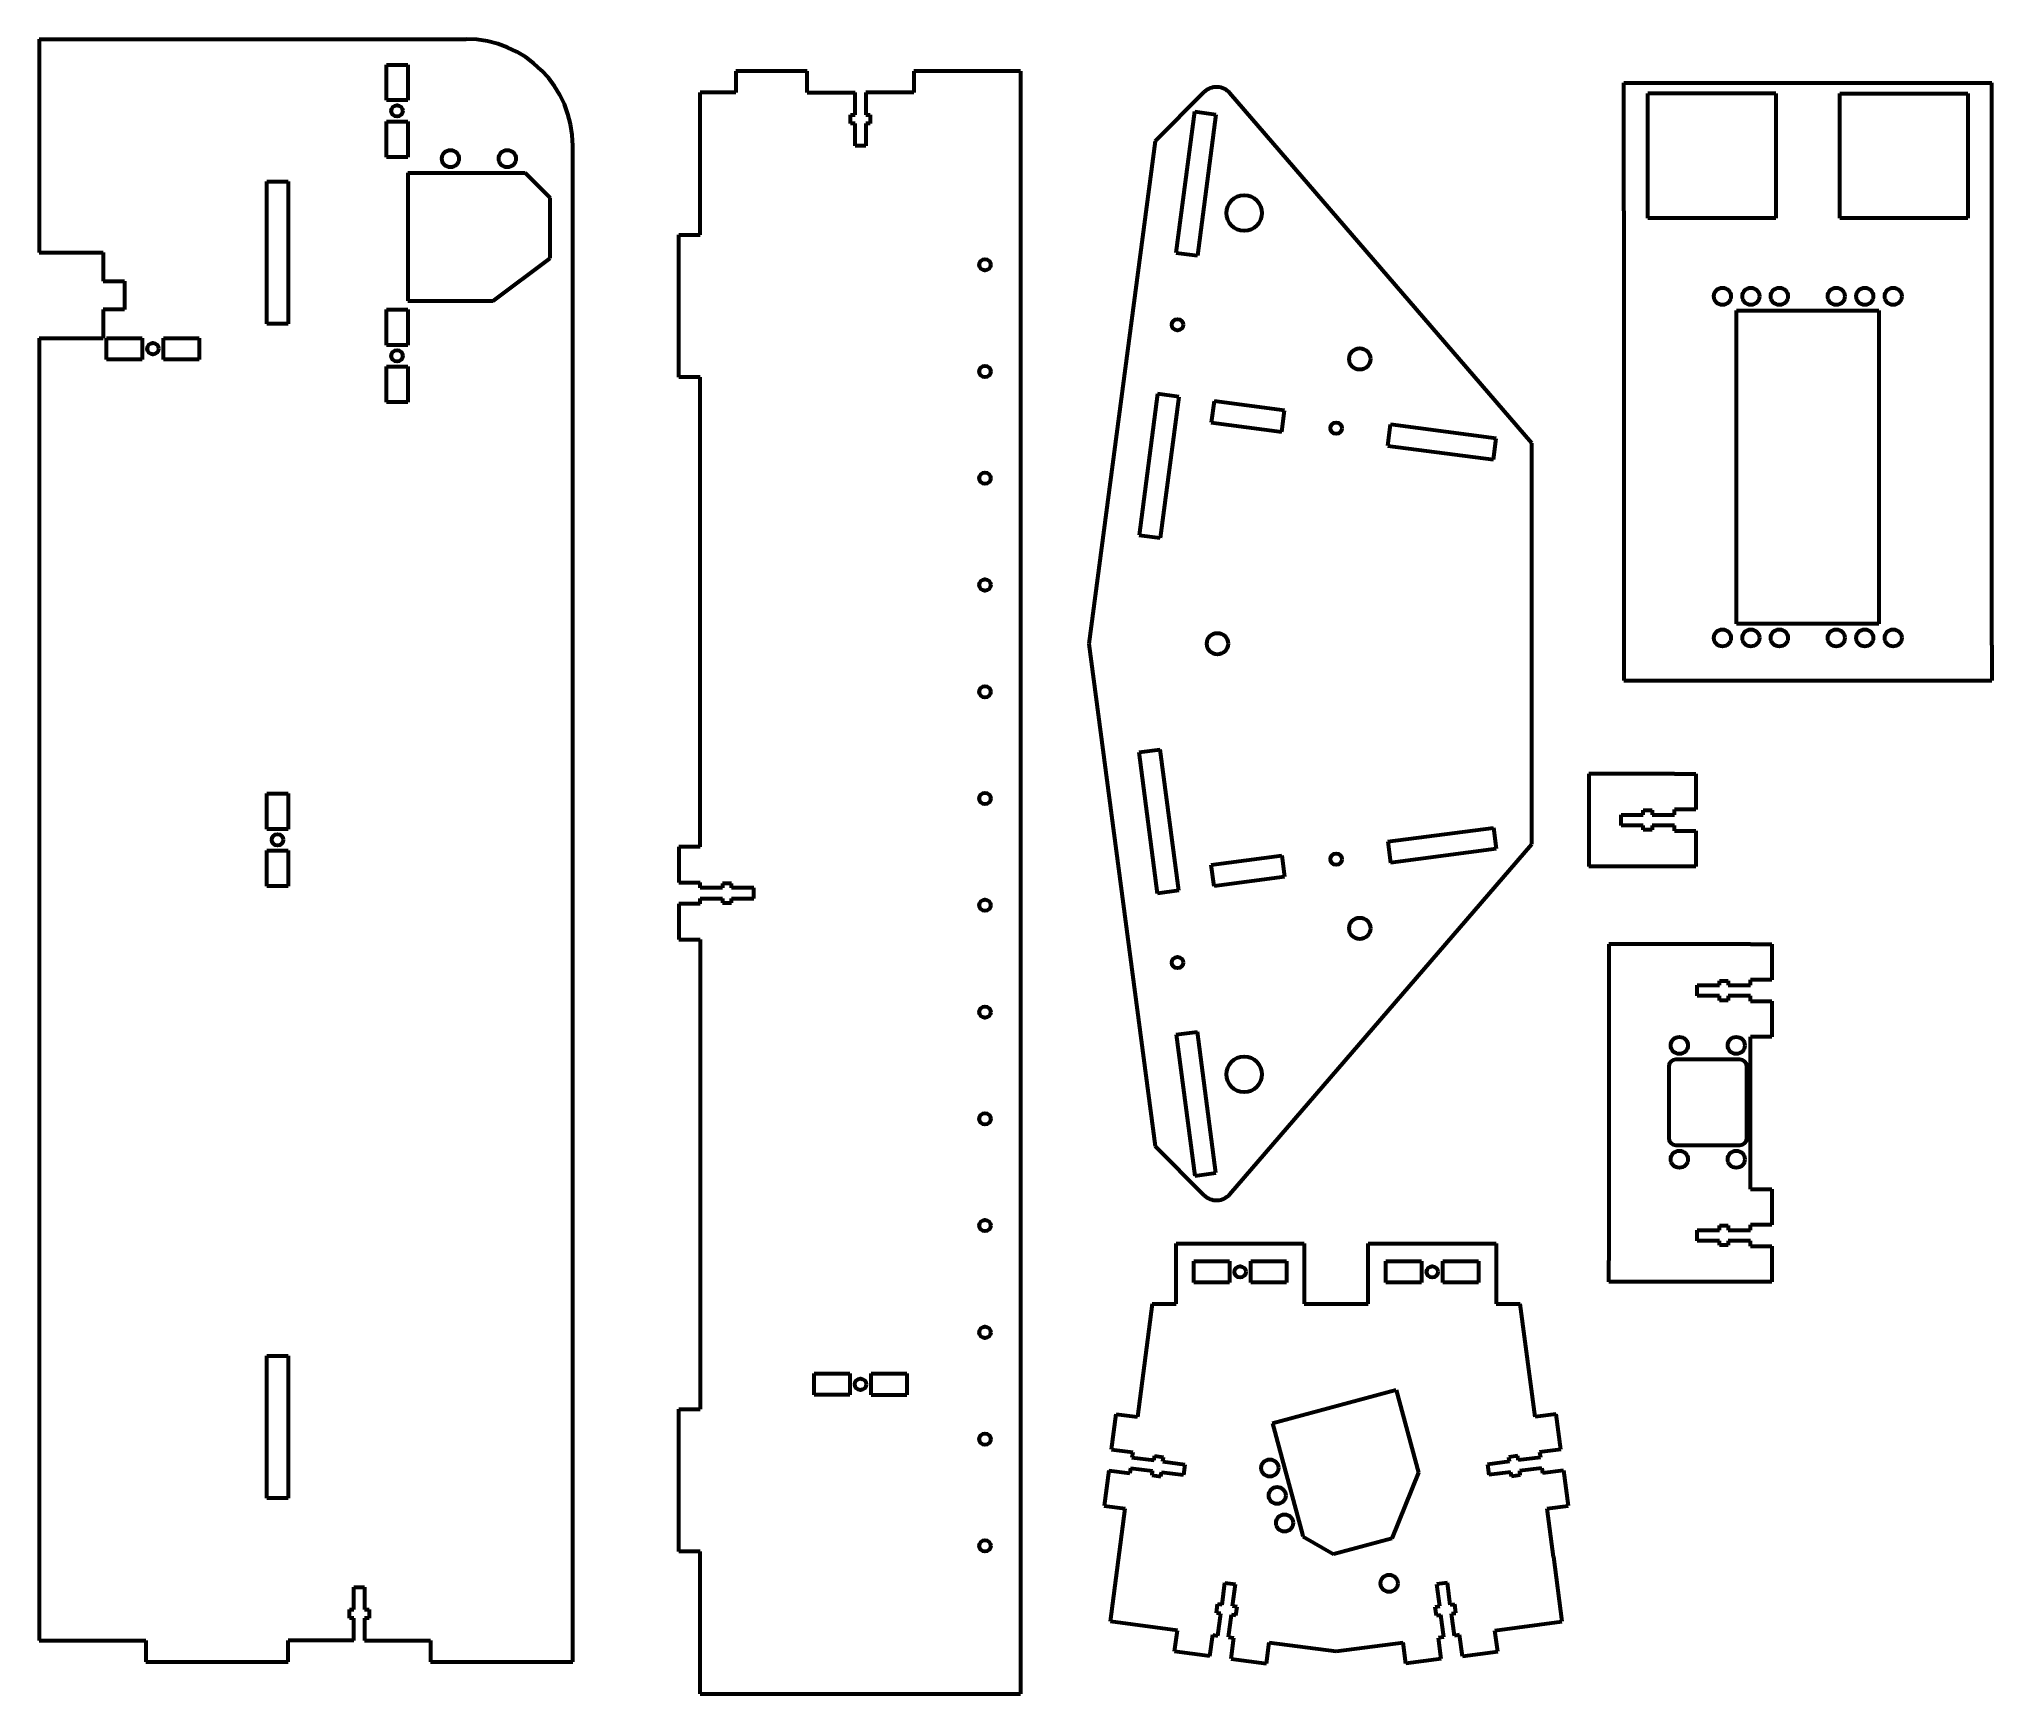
# Model space of a CAD drawing. Header units: millimetres. Extents: x -75 to 474, y -240 to 225.
import ezdxf

# ---------------------------------------------------------------- set-up
doc = ezdxf.new("R2010")
doc.units = ezdxf.units.MM
doc.linetypes.add('K5LT_BASIC', pattern=[0])
doc.linetypes.add('K5LT_DASHED', pattern=[6, 4, -2])

msp = doc.modelspace()

# ---------------------------------------------------------------- linework, layer by layer
at = {"color": 5, "linetype": 'K5LT_BASIC', "lineweight": 60, "true_color": 0x0000ff}
for p, q in [((-75, 225), (-75, 165)), ((-75, 225), (45, 225)), ((22.6, 207.8), (22.6, 217.8)), ((22.6, 217.8), (28.6, 217.8)), ((28.6, 217.8), (28.6, 207.8)), ((140.84, 216), (120.84, 216)), ((120.84, 216), (120.84, 210)), ((140.84, 210), (140.84, 216)), ((200.84, 216), (170.84, 216)), ((170.84, 216), (170.84, 210)), ((200.84, 216), (200.84, -240)), ((120.84, 210), (110.84, 210)), ((110.84, 170), (110.84, 210)), ((140.84, 210), (154.34, 210)), ((154.34, 203.75), (154.34, 210)), ((157.34, 210), (157.34, 203.75)), ((170.84, 210), (157.34, 210)), ((252.37, 210.06), (238.63, 196.31)), ((344.54, 111.45), (259.69, 209.79)), ((370.34, 176.72), (370.34, 212.72)), ((370.34, 212.72), (473.84, 212.72)), ((377.09, 174.72), (377.09, 209.72)), ((413.09, 209.72), (377.09, 209.72)), ((413.09, 209.72), (413.09, 174.72)), ((431.09, 174.72), (431.09, 209.72)), ((431.09, 209.72), (467.09, 209.72)), ((467.09, 209.72), (467.09, 174.72)), ((473.84, 176.72), (473.84, 212.72)), ((28.6, 207.8), (22.6, 207.8)), ((153.09, 203.75), (154.34, 203.75)), ((153.09, 201.25), (153.09, 203.75)), ((157.34, 203.75), (158.59, 203.75)), ((158.59, 203.75), (158.59, 201.25)), ((244.59, 164.96), (249.81, 204.61)), ((249.81, 204.61), (255.76, 203.83)), ((255.76, 203.83), (250.54, 164.17)), ((22.6, 191.8), (22.6, 201.8)), ((22.6, 201.8), (28.6, 201.8)), ((28.6, 201.8), (28.6, 191.8)), ((154.34, 201.25), (153.09, 201.25)), ((154.34, 195), (154.34, 201.25)), ((158.59, 201.25), (157.34, 201.25)), ((157.34, 201.25), (157.34, 195)), ((75, -225), (75, 195)), ((157.34, 195), (154.34, 195)), ((238.63, 196.31), (220.04, 55.11)), ((28.6, 191.8), (22.6, 191.8)), ((28.6, 187.4), (36.6, 187.4)), ((28.6, 187.4), (28.6, 151.4)), ((36.6, 187.4), (60.6, 187.4)), ((60.6, 187.4), (61.6, 187.4)), ((61.6, 187.4), (68.6, 180.4)), ((-11, 145), (-11, 185)), ((-11, 185), (-5, 185)), ((-5, 185), (-5, 145)), ((68.6, 171.4), (68.6, 180.4)), ((370.34, 176.72), (370.34, 54.72)), ((473.84, 54.72), (473.84, 176.72)), ((68.6, 163.4), (68.6, 171.4)), ((413.09, 174.72), (377.09, 174.72)), ((467.09, 174.72), (431.09, 174.72)), ((-75, 165), (-57, 165)), ((-57, 165), (-57, 157)), ((104.84, 130), (104.84, 170)), ((104.84, 170), (110.84, 170)), ((244.59, 164.96), (250.54, 164.17)), ((52.6, 151.4), (68.6, 163.4)), ((-57, 157), (-51, 157)), ((-51, 157), (-51, 149)), ((-51, 149), (-57, 149)), ((-57, 149), (-57, 141)), ((22.6, 139), (22.6, 149)), ((22.6, 149), (28.6, 149)), ((28.6, 151.4), (52.6, 151.4)), ((28.6, 149), (28.6, 139)), ((402.09, 148.72), (442.09, 148.72)), ((402.09, 60.72), (402.09, 148.72)), ((442.09, 148.72), (442.09, 60.72)), ((-5, 145), (-11, 145)), ((-75, 141), (-75, -225)), ((-75, 141), (-57, 141)), ((-56, 135), (-56, 141)), ((-56, 141), (-46, 141)), ((-46, 141), (-46, 135)), ((-40, 141), (-30, 141)), ((-40, 135), (-40, 141)), ((-30, 141), (-30, 135)), ((28.6, 139), (22.6, 139)), ((-46, 135), (-56, 135)), ((-30, 135), (-40, 135)), ((22.6, 123), (22.6, 133)), ((22.6, 133), (28.6, 133)), ((28.6, 133), (28.6, 123)), ((110.84, 130), (104.84, 130)), ((110.84, -2), (110.84, 130)), ((28.6, 123), (22.6, 123)), ((239.37, 125.3), (234.14, 85.64)), ((245.31, 124.51), (239.37, 125.3)), ((245.31, 124.51), (240.09, 84.86)), ((255.23, 123.21), (254.45, 117.26)), ((275.06, 120.6), (255.23, 123.21)), ((254.45, 117.26), (274.27, 114.65)), ((274.27, 114.65), (275.06, 120.6)), ((304.02, 110.73), (304.8, 116.68)), ((334.54, 112.77), (304.8, 116.68)), ((304.02, 110.73), (333.76, 106.82)), ((333.76, 106.82), (334.54, 112.77)), ((344.54, -1.22), (344.54, 111.45)), ((234.14, 85.64), (240.09, 84.86)), ((442.09, 60.72), (402.09, 60.72)), ((220.04, 55.11), (238.63, -86.09)), ((370.34, 54.72), (370.34, 44.72)), ((473.84, 54.72), (473.84, 44.72)), ((370.34, 44.72), (473.84, 44.72)), ((234.14, 24.59), (240.09, 25.37)), ((239.37, -15.07), (234.14, 24.59)), ((245.31, -14.29), (240.09, 25.37)), ((384.59, 18.54), (360.59, 18.54)), ((360.59, 18.54), (360.59, -7.46)), ((384.59, 18.54), (390.59, 18.54)), ((390.59, 18.54), (390.59, 8.54)), ((-11, 3), (-11, 13)), ((-11, 13), (-5, 13)), ((-5, 13), (-5, 3)), ((369.59, 4.04), (369.59, 7.04)), ((369.59, 7.04), (375.84, 7.04)), ((375.84, 8.29), (378.34, 8.29)), ((375.84, 7.04), (375.84, 8.29)), ((378.34, 8.29), (378.34, 7.04)), ((378.34, 7.04), (384.59, 7.04)), ((390.59, 8.54), (384.59, 8.54)), ((384.59, 7.04), (384.59, 8.54)), ((-5, 3), (-11, 3)), ((304.02, -0.51), (333.76, 3.41)), ((333.76, 3.41), (334.54, -2.54)), ((375.84, 4.04), (369.59, 4.04)), ((375.84, 2.79), (375.84, 4.04)), ((378.34, 2.79), (375.84, 2.79)), ((384.59, 4.04), (378.34, 4.04)), ((378.34, 4.04), (378.34, 2.79)), ((384.59, 2.54), (384.59, 4.04)), ((384.59, 2.54), (390.59, 2.54)), ((390.59, 2.54), (390.59, -7.46)), ((-11, -13), (-11, -3)), ((-11, -3), (-5, -3)), ((-5, -3), (-5, -13)), ((110.84, -2), (104.84, -2)), ((104.84, -2), (104.84, -12)), ((254.45, -7.03), (274.27, -4.42)), ((259.69, -99.56), (344.54, -1.22)), ((274.27, -4.42), (275.06, -10.37)), ((304.02, -0.51), (304.8, -6.46)), ((334.54, -2.54), (304.8, -6.46)), ((255.23, -12.98), (254.45, -7.03)), ((275.06, -10.37), (255.23, -12.98)), ((384.59, -7.46), (360.59, -7.46)), ((390.59, -7.46), (384.59, -7.46)), ((-5, -13), (-11, -13)), ((104.84, -12), (110.84, -12)), ((110.84, -13.5), (110.84, -12)), ((117.09, -13.5), (110.84, -13.5)), ((117.09, -12.25), (117.09, -13.5)), ((119.59, -12.25), (117.09, -12.25)), ((119.59, -13.5), (119.59, -12.25)), ((125.84, -13.5), (119.59, -13.5)), ((125.84, -16.5), (125.84, -13.5)), ((245.31, -14.29), (239.37, -15.07)), ((104.84, -18), (104.84, -28)), ((110.84, -18), (104.84, -18)), ((110.84, -18), (110.84, -16.5)), ((110.84, -16.5), (117.09, -16.5)), ((117.09, -16.5), (117.09, -17.75)), ((117.09, -17.75), (119.59, -17.75)), ((119.59, -17.75), (119.59, -16.5)), ((119.59, -16.5), (125.84, -16.5)), ((104.84, -28), (110.84, -28)), ((110.84, -28), (110.84, -160)), ((405.99, -29.37), (366.19, -29.37)), ((366.19, -29.37), (366.19, -118.17)), ((405.99, -29.37), (411.99, -29.37)), ((411.99, -29.37), (411.99, -39.37)), ((390.99, -43.87), (390.99, -40.87)), ((390.99, -40.87), (397.24, -40.87)), ((397.24, -43.87), (390.99, -43.87)), ((397.24, -39.62), (399.74, -39.62)), ((397.24, -40.87), (397.24, -39.62)), ((397.24, -45.12), (397.24, -43.87)), ((399.74, -39.62), (399.74, -40.87)), ((399.74, -40.87), (405.99, -40.87)), ((405.99, -43.87), (399.74, -43.87)), ((399.74, -43.87), (399.74, -45.12)), ((411.99, -39.37), (405.99, -39.37)), ((405.99, -40.87), (405.99, -39.37)), ((405.99, -45.37), (405.99, -43.87)), ((399.74, -45.12), (397.24, -45.12)), ((405.99, -45.37), (411.99, -45.37)), ((411.99, -45.37), (411.99, -55.37)), ((244.59, -54.73), (250.54, -53.95)), ((244.59, -54.73), (249.81, -94.39)), ((255.76, -93.6), (250.54, -53.95)), ((411.99, -55.37), (405.99, -55.37)), ((405.99, -92.17), (405.99, -55.37)), ((382.99, -63.77), (382.99, -83.77)), ((402.99, -61.77), (384.99, -61.77)), ((404.99, -83.77), (404.99, -63.77)), ((252.37, -99.83), (238.63, -86.09)), ((384.99, -85.77), (402.99, -85.77)), ((405.99, -98.17), (405.99, -92.17)), ((249.81, -94.39), (255.76, -93.6)), ((405.99, -98.17), (411.99, -98.17)), ((411.99, -98.17), (411.99, -108.17)), ((390.99, -112.67), (390.99, -109.67)), ((390.99, -109.67), (397.24, -109.67)), ((397.24, -108.42), (399.74, -108.42)), ((397.24, -109.67), (397.24, -108.42)), ((399.74, -108.42), (399.74, -109.67)), ((399.74, -109.67), (405.99, -109.67)), ((411.99, -108.17), (405.99, -108.17)), ((405.99, -109.67), (405.99, -108.17)), ((244.54, -130.42), (244.54, -113.42)), ((244.54, -113.42), (280.54, -113.42)), ((280.54, -113.42), (280.54, -130.42)), ((298.54, -130.42), (298.54, -113.42)), ((298.54, -113.42), (334.54, -113.42)), ((334.54, -113.42), (334.54, -130.42)), ((397.24, -112.67), (390.99, -112.67)), ((397.24, -113.92), (397.24, -112.67)), ((399.74, -113.92), (397.24, -113.92)), ((405.99, -112.67), (399.74, -112.67)), ((399.74, -112.67), (399.74, -113.92)), ((405.99, -114.17), (405.99, -112.67)), ((405.99, -114.17), (411.99, -114.17)), ((411.99, -114.17), (411.99, -124.17)), ((249.54, -118.42), (259.54, -118.42)), ((249.54, -124.42), (249.54, -118.42)), ((259.54, -118.42), (259.54, -124.42)), ((265.54, -118.42), (275.54, -118.42)), ((265.54, -124.42), (265.54, -118.42)), ((275.54, -118.42), (275.54, -124.42)), ((303.54, -118.42), (313.54, -118.42)), ((303.54, -124.42), (303.54, -118.42)), ((313.54, -118.42), (313.54, -124.42)), ((319.54, -118.42), (329.54, -118.42)), ((319.54, -124.42), (319.54, -118.42)), ((329.54, -118.42), (329.54, -124.42)), ((366.19, -124.17), (366.19, -118.17)), ((259.54, -124.42), (249.54, -124.42)), ((275.54, -124.42), (265.54, -124.42)), ((313.54, -124.42), (303.54, -124.42)), ((329.54, -124.42), (319.54, -124.42)), ((405.99, -124.17), (366.19, -124.17)), ((411.99, -124.17), (405.99, -124.17)), ((237.83, -130.42), (233.66, -162.14)), ((237.83, -130.42), (244.54, -130.42)), ((280.54, -130.42), (298.54, -130.42)), ((334.54, -130.42), (341.24, -130.42)), ((345.42, -162.14), (341.24, -130.42)), ((-11, -185), (-11, -145)), ((-11, -145), (-5, -145)), ((-5, -145), (-5, -185)), ((142.84, -156), (142.84, -150)), ((142.84, -150), (152.84, -150)), ((152.84, -150), (152.84, -156)), ((158.84, -156), (158.84, -150)), ((158.84, -150), (168.84, -150)), ((168.84, -150), (168.84, -156)), ((152.84, -156), (142.84, -156)), ((158.84, -156), (168.84, -156)), ((271.66, -163.88), (306.43, -154.56)), ((306.43, -154.56), (312.65, -177.74)), ((104.84, -200), (104.84, -160)), ((104.84, -160), (110.84, -160)), ((226.4, -171.27), (227.71, -161.36)), ((227.71, -161.36), (233.66, -162.14)), ((271.66, -163.88), (273.73, -171.61)), ((351.37, -161.36), (345.42, -162.14)), ((352.67, -171.27), (351.37, -161.36)), ((226.4, -171.27), (232.35, -172.06)), ((232.35, -172.06), (232.15, -173.54)), ((232.15, -173.54), (238.35, -174.36)), ((238.35, -174.36), (238.51, -173.12)), ((238.51, -173.12), (240.99, -173.45)), ((240.83, -174.69), (240.99, -173.45)), ((240.83, -174.69), (247.03, -175.5)), ((247.03, -175.5), (246.63, -178.48)), ((273.73, -171.61), (279.94, -194.79)), ((338.25, -174.69), (332.05, -175.5)), ((332.05, -175.5), (332.44, -178.48)), ((340.56, -173.12), (338.08, -173.45)), ((338.25, -174.69), (338.08, -173.45)), ((340.72, -174.36), (340.56, -173.12)), ((346.92, -173.54), (340.72, -174.36)), ((352.67, -171.27), (346.72, -172.06)), ((346.72, -172.06), (346.92, -173.54)), ((225.62, -177.22), (224.31, -187.14)), ((225.62, -177.22), (231.57, -178.01)), ((231.76, -176.52), (231.57, -178.01)), ((231.76, -176.52), (237.96, -177.33)), ((237.8, -178.57), (237.96, -177.33)), ((237.8, -178.57), (240.28, -178.9)), ((240.28, -178.9), (240.44, -177.66)), ((240.44, -177.66), (246.63, -178.48)), ((312.65, -177.74), (305.2, -196.3)), ((338.64, -177.66), (332.44, -178.48)), ((338.8, -178.9), (338.64, -177.66)), ((341.28, -178.57), (338.8, -178.9)), ((347.31, -176.52), (341.12, -177.33)), ((341.28, -178.57), (341.12, -177.33)), ((347.31, -176.52), (347.51, -178.01)), ((353.46, -177.22), (347.51, -178.01)), ((353.46, -177.22), (354.76, -187.14)), ((-5, -185), (-11, -185)), ((224.31, -187.14), (230.26, -187.92)), ((226.09, -219.65), (230.26, -187.92)), ((348.81, -187.92), (354.76, -187.14)), ((350.6, -201.48), (348.81, -187.92)), ((279.94, -194.79), (280.2, -195.75)), ((280.2, -195.75), (288.77, -200.7)), ((305.2, -196.3), (297.47, -198.37)), ((110.84, -200), (104.84, -200)), ((110.84, -240), (110.84, -200)), ((297.47, -198.37), (288.77, -200.7)), ((350.6, -201.48), (352.99, -219.65)), ((13.5, -210), (16.5, -210)), ((13.5, -216.25), (13.5, -210)), ((16.5, -210), (16.5, -216.25)), ((257.47, -214.95), (258.28, -208.76)), ((258.28, -208.76), (261.26, -209.15)), ((260.44, -215.34), (261.26, -209.15)), ((320.79, -208.76), (317.82, -209.15)), ((318.63, -215.34), (317.82, -209.15)), ((321.61, -214.95), (320.79, -208.76)), ((12.25, -218.75), (12.25, -216.25)), ((12.25, -216.25), (13.5, -216.25)), ((13.5, -218.75), (12.25, -218.75)), ((13.5, -225), (13.5, -218.75)), ((16.5, -216.25), (17.75, -216.25)), ((17.75, -218.75), (16.5, -218.75)), ((16.5, -218.75), (16.5, -225)), ((17.75, -216.25), (17.75, -218.75)), ((255.9, -217.27), (256.23, -214.79)), ((257.14, -217.43), (255.9, -217.27)), ((257.47, -214.95), (256.23, -214.79)), ((256.32, -223.63), (257.14, -217.43)), ((259.3, -224.02), (260.11, -217.82)), ((261.35, -217.99), (260.11, -217.82)), ((261.68, -215.51), (260.44, -215.34)), ((261.35, -217.99), (261.68, -215.51)), ((317.4, -215.51), (318.63, -215.34)), ((317.72, -217.99), (317.4, -215.51)), ((317.72, -217.99), (318.96, -217.82)), ((319.78, -224.02), (318.96, -217.82)), ((321.61, -214.95), (322.85, -214.79)), ((321.94, -217.43), (323.17, -217.27)), ((322.75, -223.63), (321.94, -217.43)), ((323.17, -217.27), (322.85, -214.79)), ((-75, -225), (-45, -225)), ((-45, -225), (-45, -231)), ((-5, -231), (-5, -225)), ((13.5, -225), (-5, -225)), ((16.5, -225), (35, -225)), ((35, -225), (35, -231)), ((75, -231), (75, -225)), ((244.92, -222.13), (226.09, -219.65)), ((244.14, -228.07), (244.92, -222.13)), ((254.05, -229.38), (254.84, -223.43)), ((254.84, -223.43), (256.32, -223.63)), ((259.3, -224.02), (260.79, -224.21)), ((260, -230.16), (260.79, -224.21)), ((319.78, -224.02), (318.29, -224.21)), ((319.07, -230.16), (318.29, -224.21)), ((324.24, -223.43), (322.75, -223.63)), ((325.02, -229.38), (324.24, -223.43)), ((334.15, -222.13), (352.99, -219.65)), ((334.94, -228.07), (334.15, -222.13)), ((254.05, -229.38), (244.14, -228.07)), ((260, -230.16), (269.92, -231.47)), ((269.92, -231.47), (270.7, -225.52)), ((270.7, -225.52), (289.54, -228)), ((289.54, -228), (308.38, -225.52)), ((309.16, -231.47), (308.38, -225.52)), ((319.07, -230.16), (309.16, -231.47)), ((325.02, -229.38), (334.94, -228.07)), ((-45, -231), (-5, -231)), ((35, -231), (75, -231)), ((110.84, -240), (200.84, -240))]:
    msp.add_line(p, q, dxfattribs=at)
at = {"color": 7, "linetype": 'K5LT_DASHED', "lineweight": 18}
for p, q in [((154.34, 203.75), (154.34, 210)), ((157.34, 210), (157.34, 203.75)), ((153.09, 203.75), (154.34, 203.75)), ((153.09, 201.25), (153.09, 203.75)), ((157.34, 203.75), (158.59, 203.75)), ((158.59, 203.75), (158.59, 201.25)), ((154.34, 201.25), (153.09, 201.25)), ((154.34, 195), (154.34, 201.25)), ((158.59, 201.25), (157.34, 201.25)), ((157.34, 201.25), (157.34, 195)), ((157.34, 195), (154.34, 195)), ((384.59, 18.54), (390.59, 18.54)), ((390.59, 18.54), (390.59, 8.54)), ((369.59, 4.04), (369.59, 7.04)), ((369.59, 7.04), (375.84, 7.04)), ((375.84, 8.29), (378.34, 8.29)), ((375.84, 7.04), (375.84, 8.29)), ((378.34, 8.29), (378.34, 7.04)), ((378.34, 7.04), (384.59, 7.04)), ((390.59, 8.54), (384.59, 8.54)), ((384.59, 7.04), (384.59, 8.54)), ((375.84, 4.04), (369.59, 4.04)), ((375.84, 2.79), (375.84, 4.04)), ((378.34, 2.79), (375.84, 2.79)), ((384.59, 4.04), (378.34, 4.04)), ((378.34, 4.04), (378.34, 2.79)), ((384.59, 2.54), (384.59, 4.04)), ((384.59, 2.54), (390.59, 2.54)), ((390.59, 2.54), (390.59, -7.46)), ((110.84, -2), (104.84, -2)), ((104.84, -2), (104.84, -12)), ((390.59, -7.46), (384.59, -7.46)), ((104.84, -12), (110.84, -12)), ((110.84, -13.5), (110.84, -12)), ((117.09, -13.5), (110.84, -13.5)), ((117.09, -12.25), (117.09, -13.5)), ((119.59, -12.25), (117.09, -12.25)), ((119.59, -13.5), (119.59, -12.25)), ((125.84, -13.5), (119.59, -13.5)), ((125.84, -16.5), (125.84, -13.5)), ((104.84, -18), (104.84, -28)), ((110.84, -18), (104.84, -18)), ((110.84, -18), (110.84, -16.5)), ((110.84, -16.5), (117.09, -16.5)), ((117.09, -16.5), (117.09, -17.75)), ((117.09, -17.75), (119.59, -17.75)), ((119.59, -17.75), (119.59, -16.5)), ((119.59, -16.5), (125.84, -16.5)), ((104.84, -28), (110.84, -28)), ((405.99, -29.37), (411.99, -29.37)), ((411.99, -29.37), (411.99, -39.37)), ((390.99, -43.87), (390.99, -40.87)), ((390.99, -40.87), (397.24, -40.87)), ((397.24, -43.87), (390.99, -43.87)), ((397.24, -39.62), (399.74, -39.62)), ((397.24, -40.87), (397.24, -39.62)), ((397.24, -45.12), (397.24, -43.87)), ((399.74, -39.62), (399.74, -40.87)), ((399.74, -40.87), (405.99, -40.87)), ((405.99, -43.87), (399.74, -43.87)), ((399.74, -43.87), (399.74, -45.12)), ((411.99, -39.37), (405.99, -39.37)), ((405.99, -40.87), (405.99, -39.37)), ((405.99, -45.37), (405.99, -43.87)), ((399.74, -45.12), (397.24, -45.12)), ((405.99, -45.37), (411.99, -45.37)), ((411.99, -45.37), (411.99, -55.37)), ((411.99, -55.37), (405.99, -55.37)), ((390.99, -109.67), (397.24, -109.67)), ((397.24, -108.42), (399.74, -108.42)), ((397.24, -109.67), (397.24, -108.42)), ((399.74, -108.42), (399.74, -109.67)), ((399.74, -109.67), (405.99, -109.67)), ((405.99, -109.67), (405.99, -108.17)), ((13.5, -210), (16.5, -210)), ((13.5, -216.25), (13.5, -210)), ((16.5, -210), (16.5, -216.25)), ((12.25, -218.75), (12.25, -216.25)), ((12.25, -216.25), (13.5, -216.25)), ((13.5, -218.75), (12.25, -218.75)), ((13.5, -225), (13.5, -218.75)), ((16.5, -216.25), (17.75, -216.25)), ((17.75, -218.75), (16.5, -218.75)), ((16.5, -218.75), (16.5, -225)), ((17.75, -216.25), (17.75, -218.75))]:
    msp.add_line(p, q, dxfattribs=at)
at = {"color": 5, "linetype": 'K5LT_BASIC', "lineweight": 60, "true_color": 0x0000ff}
for centre, radius in [((25.6, 204.8), 1.6), ((40.6, 191.4), 2.4), ((56.6, 191.4), 2.4), ((263.68, 176.11), 5), ((190.84, 161.6), 1.6), ((398.09, 152.72), 2.4), ((406.09, 152.72), 2.4), ((414.09, 152.72), 2.4), ((430.09, 152.72), 2.4), ((438.09, 152.72), 2.4), ((446.09, 152.72), 2.4), ((244.95, 144.73), 1.6), ((-43, 138), 1.6), ((25.6, 136), 1.6), ((296.18, 135.11), 3), ((190.84, 131.6), 1.6), ((289.54, 115.67), 1.6), ((190.84, 101.6), 1.6), ((190.84, 71.6), 1.6), ((256.18, 55.11), 3), ((398.09, 56.72), 2.4), ((406.09, 56.72), 2.4), ((414.09, 56.72), 2.4), ((430.09, 56.72), 2.4), ((438.09, 56.72), 2.4), ((446.09, 56.72), 2.4), ((190.84, 41.6), 1.6), ((190.84, 11.6), 1.6), ((-8, 0), 1.6), ((289.54, -5.44), 1.6), ((190.84, -18.4), 1.6), ((296.18, -24.89), 3), ((244.95, -34.51), 1.6), ((190.84, -48.4), 1.6), ((385.99, -57.77), 2.4), ((401.99, -57.77), 2.4), ((263.68, -65.89), 5), ((190.84, -78.4), 1.6), ((385.99, -89.77), 2.4), ((401.99, -89.77), 2.4), ((190.84, -108.4), 1.6), ((262.54, -121.42), 1.6), ((316.54, -121.42), 1.6), ((190.84, -138.4), 1.6), ((155.84, -153), 1.6), ((190.84, -168.4), 1.6), ((270.9, -176.51), 2.4), ((272.97, -184.23), 2.4), ((275.04, -191.96), 2.4), ((190.84, -198.4), 1.6), ((304.44, -208.93), 2.4)]:
    msp.add_circle(centre, radius, dxfattribs=at)
at = {"color": 7, "linetype": 'K5LT_DASHED', "lineweight": 18}
for centre in [(40.6, 191.4), (56.6, 191.4)]:
    msp.add_circle(centre, 2.4, dxfattribs=at)
at = {"color": 5, "linetype": 'K5LT_BASIC', "lineweight": 60, "true_color": 0x0000ff}
for centre, radius, start, end in [((45, 195), 30, 0, 90), ((255.91, 206.52), 5, 40.7899, 135), ((384.99, -63.77), 2, 90, 180), ((402.99, -63.77), 2, 0, 90), ((384.99, -83.77), 2, 180, 270), ((402.99, -83.77), 2, 270, 0), ((255.91, -96.29), 5, 225, 319.2101)]:
    msp.add_arc(centre, radius, start, end, dxfattribs=at)

doc.saveas('drawing.dxf')
